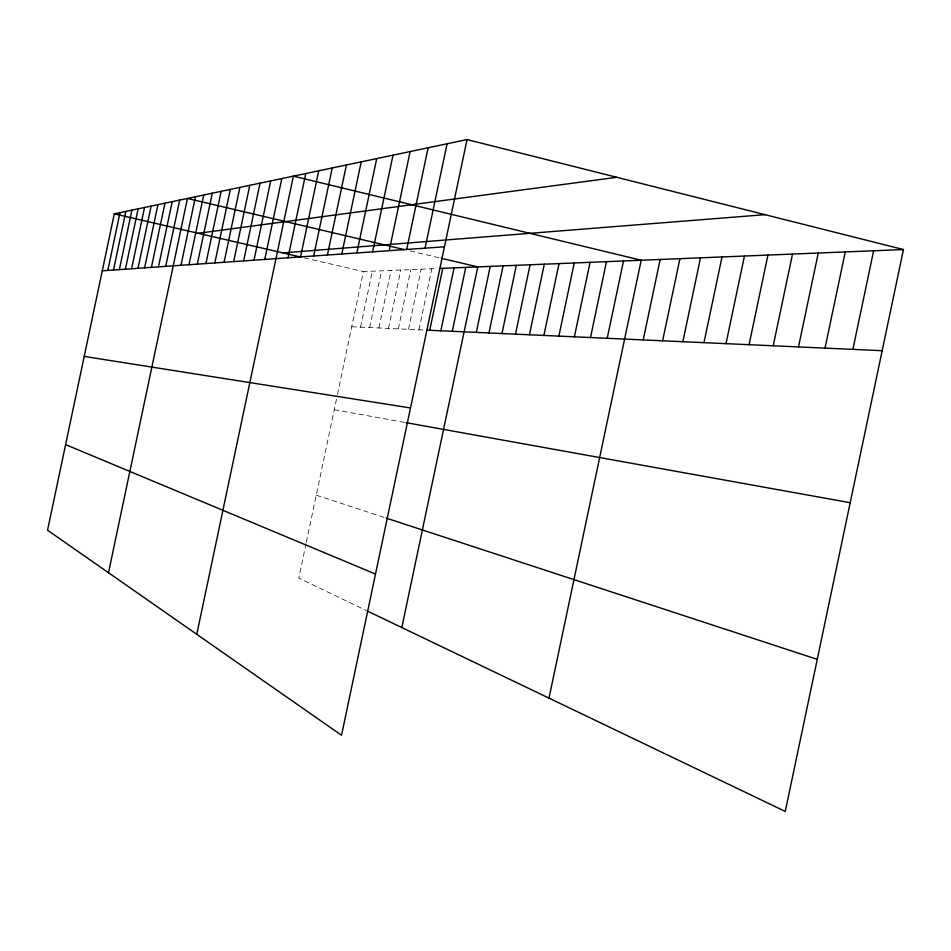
<?xml version="1.0" encoding="UTF-8"?>
<svg xmlns="http://www.w3.org/2000/svg" width="951" height="951" viewBox="0 0 951 951"><rect width="100%" height="100%" fill="white"/><g stroke="black" fill="none" stroke-linecap="round" stroke-linejoin="round"><path stroke-width="0.71" stroke-dasharray="4.75 3.57" d="M306.056 543.568L298.769 578.137L366.575 610.649M306.353 542.189L337.189 395.878M337.474 394.499L363.389 271.558L437.294 268.551M360.56 327.168L372.352 271.201M369.606 327.572L381.565 270.821M378.914 327.988L391.039 270.441M388.483 328.428L400.787 270.036M398.338 328.868L410.82 269.632M408.49 329.331L421.162 269.204M418.939 329.795L431.802 268.776M351.751 326.764L425.679 330.104M334.265 409.703L404.864 422.434M304.237 257.852L363.389 271.558M410.036 250.921L439.814 257.947M316.255 495.174L384.81 517.641"/><path stroke-width="1.43" d="M467.048 139.571L114.286 213.844L47.55 530.218L341.528 735.278L467.048 139.571L903.45 249.554L785.264 811.429L367.799 611.243M107.808 270.429L119.992 212.644M113.49 270.025L125.865 211.407M119.351 269.62L131.904 210.135M125.389 269.192L138.121 208.828M131.595 268.753L144.528 207.484M138.002 268.313L151.126 206.094M144.611 267.849L157.937 204.655M151.423 267.362L164.963 203.181M158.46 266.874L172.214 201.648M165.724 266.363L179.703 200.079M108.497 572.74L187.442 198.45L404.33 249.578M180.987 265.293L195.442 196.762M189.011 264.735L203.716 195.014M197.321 264.152L212.287 193.208M205.927 263.546L221.155 191.341M214.843 262.916L230.344 189.404M224.091 262.274L239.878 187.406M233.684 261.596L249.768 185.314M243.646 260.895L260.039 183.151M254 260.17L270.714 180.904M264.77 259.421L281.817 178.574M196.774 634.305L293.372 176.137L641.2 260.241L549 698.129M288.01 257.792L305.77 173.522M300.575 256.901L318.716 170.8M313.687 255.985L332.244 167.947M327.417 255.023L346.402 164.975M341.778 254.012L361.214 161.848M356.839 252.954L376.727 158.579M372.637 251.849L393.013 155.156M389.232 250.684L410.119 151.554M406.683 249.459L428.116 147.762M425.061 248.175L447.065 143.779M429.721 330.282L442.774 268.325M440.824 330.782L454.079 267.861M452.284 331.305L465.752 267.386M401.821 627.553L477.794 266.898L441.228 258.28M476.32 332.386L490.229 266.387M488.945 332.957L503.079 265.864M501.985 333.551L516.357 265.329M515.478 334.158L530.087 264.77M529.434 334.788L544.305 264.188M543.889 335.441L559.022 263.593M558.867 336.119L574.261 262.963M574.392 336.82L590.072 262.321M590.5 337.546L606.476 261.656M607.225 338.294L623.511 260.954M643.221 339.923L660.16 259.468M662.621 340.803L679.917 258.66M682.854 341.706L700.507 257.816M703.966 342.669L722.011 256.948M726.017 343.656L744.455 256.033M749.079 344.702L767.933 255.07M773.211 345.795L792.516 254.072M798.495 346.937L818.264 253.025M825.028 348.125L845.261 251.92M852.881 349.386L873.624 250.767M198.236 233.292L616.759 177.302M282.911 252.918L765.02 214.664M102.268 270.821L444.45 246.808M440.028 268.444L903.45 249.554M427.023 330.163L882.171 350.705M84.223 356.411L410.499 407.967M406.172 422.672L850.206 502.71M114.286 213.844L301.396 257.198M386.082 518.057L817.254 659.352M65.607 444.604L375.502 574.047"/></g></svg>
